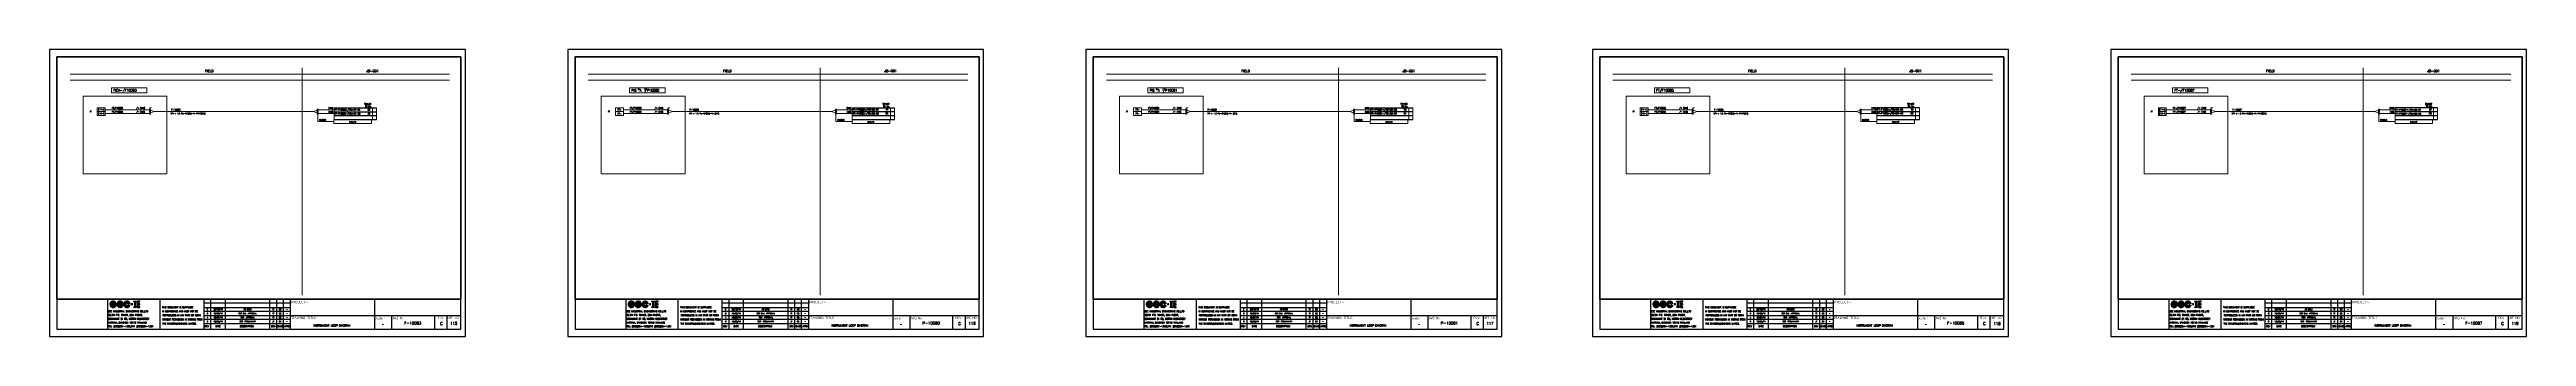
# Model space of a CAD drawing. Header units: millimetres. Extents: x -14942 to 24072, y -50285 to 2207.
# Drawn here: x 8994 to 11514, y -1557 to -1264 of the extents above; entities that cross this region are included whole.
import ezdxf
from ezdxf.enums import TextEntityAlignment as Align

# ---------------------------------------------------------------- set-up
doc = ezdxf.new("R2010")
doc.units = ezdxf.units.MM
doc.header["$MEASUREMENT"] = 0
doc.layers.get('0').update_dxf_attribs({"linetype": 'CONTINUOUS'})
for name, color, linetype in [('52049_PAPER A4$0$Frame_A1', 253, 'CONTINUOUS'), ('BORDER', 3, 'CONTINUOUS'), ('INSTRU', 4, 'CONTINUOUS'), ('INSTRUMENT', 1, 'CONTINUOUS'), ('LINE', 3, 'CONTINUOUS'), ('TEXT', 2, 'CONTINUOUS')]:
    doc.layers.add(name, color=color, linetype=linetype)
doc.styles.add('52049_PAPER A4$0$ISO Proportional', font='isocp.shx')
doc.styles.add('52049_PAPER A4$0$ROMANS', font='isocp.shx')
doc.styles.add('52049_PAPER A4$0$Romans-title', font='romans.shx')
doc.styles.add('ROMANS', font='romans')

# ---------------------------------------------------------------- blocks, each defined once
blk = doc.blocks.new('52049_PAPER A4$0$eec-ie')
at = {"layer": '52049_PAPER A4$0$Frame_A1', "color": 0, "lineweight": -3}
for p, q in [((0, 0), (0.87, 0.87)), ((0, -0.08), (0.3, 0.22)), ((0, -0.16), (0.26, 0.1)), ((0, -0.23), (0.24, 0)), ((0.01, 0.09), (0.78, 0.86)), ((0.04, 0.2), (0.68, 0.83)), ((0.09, 0.32), (0.55, 0.78)), ((0.26, 0.57), (0.3, 0.62)), ((0.34, -0.12), (1, 0.53)), ((0.35, -0.04), (0.92, 0.53)), ((0.35, -0.19), (1.07, 0.52)), ((0.36, 0.05), (0.82, 0.51)), ((0.37, -0.26), (0.66, 0.04)), ((0.39, -0.32), (0.74, 0.04)), ((0.4, 0.17), (0.7, 0.47)), ((0.41, -0.37), (0.82, 0.04)), ((1.69, 0.04), (0.64, 0.04)), ((0.65, 0.57), (0.96, 0.88)), ((0.68, -0.17), (0.9, 0.04)), ((0.76, -0.17), (0.98, 0.04)), ((0.77, 0.62), (1.03, 0.88)), ((0.84, -0.17), (1.05, 0.04)), ((0.87, 0.64), (1.1, 0.87)), ((0.87, 0.25), (1.13, 0.51)), ((0.92, -0.17), (1.13, 0.04)), ((0.95, 0.64), (1.17, 0.86)), ((0.96, 0.26), (1.19, 0.49)), ((1, -0.17), (1.21, 0.04)), ((1.03, 0.64), (1.23, 0.84)), ((1.03, 0.25), (1.24, 0.46)), ((1.07, -0.17), (1.29, 0.04)), ((1.09, 0.24), (1.29, 0.44)), ((1.1, 0.63), (1.29, 0.82)), ((1.15, 0.21), (1.34, 0.4)), ((1.15, -0.17), (1.37, 0.04)), ((1.16, 0.62), (1.35, 0.8)), ((1.19, 0.18), (1.38, 0.37)), ((1.22, 0.6), (1.4, 0.78)), ((1.22, 0.15), (1.54, 0.15)), ((1.23, -0.17), (1.44, 0.04)), ((1.25, 0.15), (1.42, 0.33)), ((1.28, 0.57), (1.45, 0.75)), ((1.31, -0.17), (1.52, 0.04)), ((1.32, 0.15), (1.46, 0.29)), ((1.33, 0.55), (1.5, 0.72)), ((1.38, 0.52), (1.54, 0.69)), ((1.39, -0.17), (1.6, 0.04)), ((1.4, 0.15), (1.49, 0.24)), ((1.42, 0.49), (1.59, 0.65)), ((1.46, 0.45), (1.63, 0.62)), ((1.46, -0.17), (1.68, 0.04)), ((1.48, 0.15), (1.52, 0.19)), ((1.5, 0.41), (1.67, 0.58)), ((1.54, 0.37), (1.71, 0.54)), ((1.54, -0.17), (1.9, 0.18)), ((1.57, 0.33), (1.74, 0.49)), ((1.6, 0.28), (1.77, 0.45)), ((1.62, -0.17), (1.91, 0.12)), ((1.63, 0.23), (1.8, 0.4)), ((1.65, 0.17), (1.83, 0.35)), ((1.67, 0.11), (1.86, 0.3)), ((1.69, 0.05), (1.88, 0.24)), ((1.7, -0.17), (1.93, 0.06)), ((2.09, -0.09), (2.37, 0.19)), ((2.1, -0.01), (2.51, 0.41)), ((2.1, -0.17), (2.34, 0.08)), ((2.11, 0.08), (2.88, 0.86)), ((2.13, 0.18), (2.78, 0.83)), ((2.18, 0.31), (2.65, 0.78)), ((2.31, 0.52), (2.45, 0.65)), ((2.44, -0.05), (3.02, 0.52)), ((2.44, -0.13), (3.1, 0.52)), ((2.45, -0.2), (2.78, 0.13)), ((2.46, 0.04), (2.93, 0.51)), ((2.46, -0.26), (2.76, 0.04)), ((2.48, -0.32), (2.84, 0.04)), ((2.49, 0.15), (2.81, 0.47)), ((2.56, 0.45), (2.97, 0.87)), ((2.72, -0.17), (2.92, 0.04)), ((2.73, 0.04), (3.79, 0.04)), ((2.77, 0.59), (3.06, 0.87)), ((2.79, -0.17), (3, 0.04)), ((2.84, 0.19), (3.17, 0.51)), ((2.87, -0.17), (3.08, 0.04)), ((2.89, 0.63), (3.13, 0.87)), ((2.95, -0.17), (3.15, 0.04)), ((2.98, 0.64), (3.2, 0.86)), ((2.98, 0.26), (3.23, 0.5)), ((3.03, -0.17), (3.23, 0.04)), ((3.06, 0.65), (3.27, 0.85)), ((3.07, 0.26), (3.29, 0.48)), ((3.11, -0.17), (3.31, 0.04)), ((3.14, 0.64), (3.33, 0.83)), ((3.14, 0.25), (3.34, 0.46)), ((3.18, -0.17), (3.39, 0.04)), ((3.2, 0.24), (3.39, 0.43)), ((3.21, 0.63), (3.39, 0.81)), ((3.25, 0.21), (3.44, 0.4)), ((3.26, -0.17), (3.47, 0.04)), ((3.27, 0.62), (3.44, 0.79)), ((3.29, 0.18), (3.48, 0.36)), ((3.62, 0.16), (3.31, 0.16)), ((3.33, 0.6), (3.5, 0.77)), ((3.34, -0.17), (3.54, 0.04)), ((3.36, 0.16), (3.52, 0.32)), ((3.38, 0.57), (3.55, 0.74)), ((3.42, -0.17), (3.62, 0.04)), ((3.43, 0.55), (3.59, 0.71)), ((3.43, 0.16), (3.55, 0.28)), ((3.48, 0.52), (3.64, 0.68)), ((3.5, -0.17), (3.7, 0.04)), ((3.51, 0.16), (3.58, 0.23)), ((3.52, 0.48), (3.68, 0.64)), ((3.57, 0.45), (3.72, 0.61)), ((3.57, -0.17), (3.78, 0.04)), ((3.59, 0.16), (3.61, 0.18)), ((3.6, 0.41), (3.76, 0.57)), ((3.64, 0.37), (3.8, 0.53)), ((3.65, -0.17), (3.99, 0.17)), ((3.67, 0.32), (3.83, 0.48)), ((3.7, 0.27), (3.87, 0.44)), ((3.73, 0.22), (3.9, 0.39)), ((3.73, -0.17), (4, 0.11)), ((3.75, 0.17), (3.92, 0.34)), ((3.77, 0.11), (3.95, 0.28)), ((3.79, 0.05), (3.97, 0.23)), ((3.81, -0.17), (4.02, 0.04)), ((4.18, -0.03), (4.57, 0.36)), ((4.18, -0.11), (4.47, 0.18)), ((4.18, -0.18), (4.43, 0.07)), ((4.19, 0.06), (5, 0.86)), ((4.21, 0.16), (4.9, 0.84)), ((4.25, 0.28), (4.78, 0.8)), ((4.34, 0.45), (4.61, 0.71)), ((4.53, -0.15), (5.2, 0.53)), ((4.53, -0.07), (5.13, 0.53)), ((4.54, 0.02), (5.04, 0.52)), ((4.54, -0.22), (4.86, 0.1)), ((4.57, 0.12), (4.93, 0.49)), ((4.69, 0.48), (5.08, 0.87)), ((4.69, 0.32), (4.73, 0.37)), ((4.88, 0.59), (5.16, 0.88)), ((4.96, 0.2), (5.27, 0.52)), ((4.99, 0.63), (5.24, 0.87)), ((5.08, 0.64), (5.31, 0.86)), ((5.09, 0.25), (5.33, 0.5)), ((5.16, 0.64), (5.37, 0.85)), ((5.17, 0.26), (5.39, 0.48)), ((5.24, 0.64), (5.43, 0.83)), ((5.24, 0.25), (5.44, 0.46)), ((5.3, 0.63), (5.49, 0.82)), ((5.3, 0.23), (5.49, 0.43)), ((5.35, 0.2), (5.54, 0.39)), ((5.37, 0.61), (5.55, 0.79)), ((5.39, 0.17), (5.58, 0.36)), ((5.4, 0.15), (5.72, 0.15)), ((5.42, 0.59), (5.6, 0.77)), ((5.46, 0.15), (5.62, 0.32)), ((5.48, 0.57), (5.65, 0.74)), ((5.53, 0.54), (5.7, 0.71)), ((5.53, 0.15), (5.65, 0.27)), ((5.58, 0.51), (5.74, 0.68)), ((5.61, 0.15), (5.68, 0.23)), ((5.62, 0.47), (5.79, 0.64)), ((5.66, 0.44), (5.83, 0.6)), ((5.69, 0.15), (5.71, 0.18)), ((5.7, 0.4), (5.87, 0.56)), ((5.73, 0.36), (5.9, 0.52)), ((5.77, 0.31), (5.94, 0.48)), ((5.8, 0.26), (5.97, 0.43)), ((5.82, 0.21), (6, 0.38)), ((5.85, 0.15), (6.02, 0.33)), ((6.09, 0.15), (5.85, 0.15)), ((5.92, 0.15), (6.05, 0.28)), ((6, 0.15), (6.07, 0.22)), ((6.08, 0.15), (6.09, 0.16)), ((6.9, 0.04), (6.46, 0.04)), ((6.46, 0.04), (6.46, -0.18)), ((6.46, -0.01), (6.51, 0.04)), ((6.46, -0.09), (6.59, 0.04)), ((6.46, -0.17), (6.66, 0.04)), ((6.52, -0.18), (6.74, 0.04)), ((6.6, -0.18), (6.82, 0.04)), ((6.68, -0.18), (6.9, 0.04)), ((6.9, -0.18), (6.9, 0.04)), ((7.23, 0.68), (7.41, 0.86)), ((7.27, 0.64), (7.49, 0.86)), ((7.35, 0.64), (7.57, 0.86)), ((7.43, 0.64), (7.65, 0.86)), ((7.5, 0.64), (7.72, 0.86)), ((7.51, 0.57), (7.8, 0.86)), ((7.51, 0.49), (7.88, 0.86)), ((7.51, 0.41), (7.96, 0.86)), ((7.51, 0.34), (7.78, 0.61)), ((7.51, 0.26), (7.78, 0.53)), ((7.51, 0.18), (7.78, 0.45)), ((7.51, 0.1), (7.78, 0.38)), ((7.51, 0.02), (7.78, 0.3)), ((7.51, -0.05), (7.78, 0.22)), ((7.51, -0.13), (7.78, 0.14)), ((7.51, -0.21), (7.78, 0.07)), ((7.82, 0.64), (8.04, 0.86)), ((7.89, 0.64), (8.06, 0.81)), ((7.97, 0.64), (8.06, 0.73)), ((8.05, 0.64), (8.06, 0.65)), ((8.33, 0.46), (8.74, 0.86)), ((8.33, 0.54), (8.66, 0.86)), ((8.33, 0.38), (8.82, 0.86)), ((8.33, 0.69), (8.5, 0.86)), ((8.33, 0.62), (8.58, 0.86)), ((8.33, 0.3), (8.61, 0.58)), ((8.33, 0.23), (8.61, 0.5)), ((8.33, 0.15), (8.61, 0.42)), ((8.33, 0.07), (8.61, 0.35)), ((8.33, -0.01), (8.61, 0.27)), ((8.33, -0.09), (8.61, 0.19)), ((8.33, -0.16), (8.61, 0.11)), ((8.33, -0.24), (8.61, 0.03)), ((8.33, -0.4), (8.74, 0.01)), ((8.33, -0.32), (8.66, 0.01)), ((8.33, -0.48), (8.82, 0.01)), ((8.67, 0.64), (8.89, 0.86)), ((8.68, -0.21), (8.9, 0.01)), ((8.75, 0.64), (8.97, 0.86)), ((8.75, -0.21), (8.97, 0.01)), ((8.83, 0.64), (9.05, 0.86)), ((8.83, -0.21), (9.05, 0.01)), ((8.91, 0.64), (9.11, 0.84)), ((8.99, 0.64), (9.11, 0.76)), ((9.06, 0.64), (9.11, 0.69)), ((0.02, -0.3), (0.23, -0.08)), ((0.03, -0.36), (0.23, -0.16)), ((0.05, -0.42), (0.24, -0.23)), ((0.07, -0.47), (0.26, -0.29)), ((0.1, -0.53), (0.27, -0.35)), ((0.12, -0.58), (0.3, -0.4)), ((0.15, -0.63), (0.32, -0.46)), ((0.19, -0.67), (0.35, -0.5)), ((0.22, -0.72), (0.39, -0.55)), ((0.26, -0.76), (0.42, -0.59)), ((0.3, -0.8), (0.46, -0.63)), ((0.34, -0.83), (0.5, -0.67)), ((0.38, -0.87), (0.55, -0.7)), ((0.42, -0.9), (0.59, -0.73)), ((0.44, -0.42), (0.64, -0.22)), ((0.47, -0.47), (0.66, -0.27)), ((0.47, -0.93), (0.65, -0.76)), ((0.5, -0.51), (0.69, -0.32)), ((0.52, -0.96), (0.7, -0.78)), ((0.54, -0.55), (0.73, -0.36)), ((0.58, -0.59), (0.78, -0.39)), ((0.58, -0.98), (0.76, -0.8)), ((0.62, -0.17), (1.94, -0.17)), ((0.63, -0.62), (0.83, -0.42)), ((0.63, -1.01), (0.82, -0.82)), ((0.68, -0.65), (0.89, -0.44)), ((0.69, -1.03), (0.89, -0.83)), ((0.73, -0.67), (0.96, -0.45)), ((0.75, -1.04), (0.96, -0.83)), ((0.79, -0.69), (1.04, -0.44)), ((0.82, -1.05), (1.04, -0.83)), ((0.85, -0.71), (1.19, -0.37)), ((0.89, -1.06), (1.14, -0.81)), ((0.92, -0.72), (1.29, -0.34)), ((0.96, -1.07), (1.25, -0.77)), ((1, -0.72), (1.37, -0.34)), ((1.04, -1.06), (1.76, -0.34)), ((1.09, -0.71), (1.45, -0.34)), ((1.13, -1.05), (1.84, -0.34)), ((1.2, -0.67), (1.53, -0.34)), ((1.54, -0.34), (1.22, -0.34)), ((1.23, -1.03), (1.9, -0.36)), ((1.35, -0.99), (1.86, -0.48)), ((1.53, -0.88), (1.76, -0.66)), ((1.65, -0.38), (1.68, -0.34)), ((1.91, -0.34), (1.66, -0.34)), ((1.78, -0.17), (1.94, -0.01)), ((1.85, -0.17), (1.94, -0.09)), ((1.93, -0.17), (1.94, -0.17)), ((2.1, -0.24), (2.32, -0.02)), ((2.11, -0.3), (2.32, -0.1)), ((2.13, -0.36), (2.32, -0.17)), ((2.15, -0.42), (2.33, -0.24)), ((2.17, -0.48), (2.35, -0.3)), ((2.2, -0.53), (2.37, -0.36)), ((2.22, -0.58), (2.39, -0.42)), ((2.25, -0.63), (2.42, -0.47)), ((2.29, -0.68), (2.45, -0.51)), ((2.32, -0.72), (2.48, -0.56)), ((2.36, -0.76), (2.52, -0.6)), ((2.4, -0.8), (2.56, -0.64)), ((2.44, -0.84), (2.6, -0.68)), ((2.48, -0.87), (2.64, -0.71)), ((2.51, -0.38), (2.71, -0.17)), ((2.53, -0.9), (2.69, -0.74)), ((2.54, -0.43), (2.73, -0.23)), ((2.57, -0.47), (2.76, -0.28)), ((2.58, -0.93), (2.74, -0.77)), ((2.6, -0.51), (2.79, -0.33)), ((2.63, -0.96), (2.8, -0.79)), ((2.64, -0.55), (2.83, -0.37)), ((2.68, -0.98), (2.86, -0.81)), ((2.69, -0.59), (2.87, -0.4)), ((4.02, -0.17), (2.71, -0.17)), ((2.73, -0.62), (2.93, -0.43)), ((2.74, -1.01), (2.92, -0.82)), ((2.78, -0.65), (2.99, -0.44)), ((2.8, -1.02), (2.99, -0.83)), ((2.84, -0.67), (3.06, -0.45)), ((2.86, -1.04), (3.06, -0.84)), ((2.9, -0.69), (3.14, -0.44)), ((2.92, -1.05), (3.14, -0.83)), ((2.96, -0.7), (3.32, -0.35)), ((2.99, -1.06), (3.24, -0.81)), ((3.03, -0.71), (3.39, -0.35)), ((3.07, -1.06), (3.36, -0.77)), ((3.11, -0.71), (3.47, -0.35)), ((3.15, -1.06), (3.86, -0.35)), ((3.2, -0.7), (3.55, -0.35)), ((3.24, -1.04), (3.94, -0.35)), ((3.31, -0.35), (3.62, -0.35)), ((3.32, -0.65), (3.62, -0.36)), ((3.35, -1.02), (3.98, -0.38)), ((3.48, -0.97), (3.93, -0.51)), ((3.74, -0.39), (3.78, -0.35)), ((3.76, -0.35), (3.99, -0.35)), ((3.89, -0.17), (4.02, -0.03)), ((3.96, -0.17), (4.03, -0.11)), ((4.19, -0.25), (4.42, -0.03)), ((4.21, -0.32), (4.41, -0.11)), ((4.22, -0.38), (4.42, -0.18)), ((4.24, -0.44), (4.43, -0.25)), ((4.26, -0.49), (4.45, -0.31)), ((4.29, -0.54), (4.47, -0.37)), ((4.32, -0.59), (4.49, -0.42)), ((4.35, -0.64), (4.52, -0.47)), ((4.38, -0.69), (4.55, -0.52)), ((4.42, -0.73), (4.58, -0.56)), ((4.45, -0.77), (4.62, -0.6)), ((4.49, -0.81), (4.66, -0.64)), ((4.53, -0.84), (4.7, -0.68)), ((4.56, -0.28), (4.8, -0.03)), ((4.58, -0.33), (4.8, -0.11)), ((4.58, -0.88), (4.75, -0.71)), ((4.6, -0.39), (4.81, -0.18)), ((4.62, -0.91), (4.8, -0.74)), ((4.63, -0.44), (4.83, -0.24)), ((4.66, -0.48), (4.86, -0.29)), ((4.67, -0.94), (4.85, -0.77)), ((4.7, -0.52), (4.89, -0.33)), ((4.72, -0.97), (4.9, -0.79)), ((4.74, -0.56), (4.93, -0.37)), ((4.78, -0.6), (4.98, -0.4)), ((4.78, -0.99), (4.96, -0.81)), ((4.83, -0.63), (5.03, -0.43)), ((4.83, -1.01), (5.03, -0.82)), ((4.88, -0.66), (5.09, -0.44)), ((4.89, -1.03), (5.1, -0.83)), ((4.93, -0.68), (5.17, -0.45)), ((4.96, -1.05), (5.17, -0.83)), ((4.99, -0.7), (5.26, -0.43)), ((5.02, -1.06), (5.26, -0.82)), ((5.06, -0.71), (5.43, -0.34)), ((5.09, -1.06), (5.36, -0.8)), ((5.13, -0.72), (5.5, -0.34)), ((5.17, -1.07), (5.49, -0.75)), ((5.21, -0.71), (5.58, -0.34)), ((5.25, -1.06), (5.97, -0.34)), ((5.3, -0.7), (5.66, -0.34)), ((5.35, -1.05), (6.05, -0.34)), ((5.72, -0.34), (5.4, -0.34)), ((5.43, -0.65), (5.71, -0.37)), ((5.45, -1.02), (6.07, -0.4)), ((5.58, -0.96), (6.02, -0.53)), ((5.81, -0.43), (5.89, -0.34)), ((5.85, -0.34), (6.09, -0.34)), ((6.46, -0.18), (6.9, -0.18)), ((6.75, -0.18), (6.9, -0.04)), ((6.83, -0.18), (6.9, -0.12)), ((7.23, -0.95), (7.34, -0.84)), ((7.23, -0.88), (7.26, -0.84)), ((7.23, -1.03), (7.42, -0.84)), ((7.28, -1.07), (7.5, -0.84)), ((7.35, -1.07), (7.78, -0.64)), ((7.43, -1.07), (7.78, -0.71)), ((7.51, -0.29), (7.78, -0.01)), ((7.51, -0.37), (7.78, -0.09)), ((7.51, -0.44), (7.78, -0.17)), ((7.51, -0.52), (7.78, -0.25)), ((7.51, -0.6), (7.78, -0.32)), ((7.51, -0.68), (7.78, -0.4)), ((7.51, -0.76), (7.78, -0.48)), ((7.51, -0.83), (7.78, -0.56)), ((7.51, -1.07), (7.78, -0.79)), ((7.59, -1.07), (7.81, -0.84)), ((7.67, -1.07), (7.89, -0.84)), ((7.74, -1.07), (7.96, -0.84)), ((7.82, -1.07), (8.04, -0.84)), ((7.9, -1.07), (8.06, -0.91)), ((7.98, -1.07), (8.06, -0.98)), ((8.06, -1.07), (8.06, -1.06)), ((8.33, -0.55), (8.61, -0.28)), ((8.33, -0.63), (8.61, -0.36)), ((8.33, -0.71), (8.61, -0.43)), ((8.33, -0.79), (8.61, -0.51)), ((8.33, -0.86), (8.61, -0.59)), ((8.33, -0.94), (8.61, -0.67)), ((8.33, -1.02), (8.61, -0.75)), ((8.37, -1.07), (8.61, -0.82)), ((8.45, -1.07), (8.67, -0.84)), ((8.52, -1.07), (8.74, -0.84)), ((8.6, -1.07), (8.82, -0.84)), ((8.68, -1.07), (8.9, -0.84)), ((8.76, -1.07), (8.98, -0.84)), ((8.84, -1.07), (9.06, -0.84)), ((8.91, -0.21), (9.11, -0.02)), ((8.91, -1.07), (9.11, -0.87)), ((8.99, -0.21), (9.11, -0.09)), ((8.99, -1.07), (9.11, -0.95)), ((9.07, -0.21), (9.11, -0.17)), ((9.07, -1.07), (9.11, -1.03))]:
    blk.add_line(p, q, dxfattribs=at)
for points in [[(7.23, 0.86), (8.06, 0.86), (8.06, 0.64), (7.78, 0.64), (7.78, -0.84), (8.06, -0.84), (8.06, -1.07), (7.23, -1.07), (7.23, -0.84), (7.51, -0.84), (7.51, 0.64), (7.23, 0.64)], [(8.61, 0.01), (8.61, 0.64), (9.11, 0.64), (9.11, 0.86), (8.33, 0.86), (8.33, -1.07), (9.11, -1.07), (9.11, -0.84), (8.61, -0.84), (8.61, -0.21), (9.11, -0.21), (9.11, 0.01)]]:
    blk.add_lwpolyline(points, close=True, dxfattribs=at)
for centre, radius, start, end in [((0.97, -0.09), 0.972, 355.3439, 345.14659), ((0.97, -0.09), 0.737, 10.52425, 340.25595), ((0.97, -0.09), 0.623, 23.56973, 336.43027), ((0.97, -0.09), 0.354, 44.78756, 157.61069), ((3.06, -0.09), 0.967, 355.6074, 344.77468), ((3.06, -0.09), 0.742, 10.07657, 339.99371), ((3.06, -0.09), 0.618, 24.25452, 335.74548), ((3.06, -0.09), 0.358, 45.10959, 158.75786), ((5.15, -0.09), 0.972, 14.85341, 345.14659), ((5.15, -0.09), 0.737, 19.74405, 340.25595), ((5.15, -0.09), 0.623, 23.56973, 336.43027), ((5.15, -0.09), 0.354, 44.78756, 315.21244), ((0.97, -0.09), 0.354, 192.89006, 315.21244), ((3.06, -0.09), 0.358, 191.9242, 314.89041)]:
    blk.add_arc(centre, radius, start, end, dxfattribs=at)
blk = doc.blocks.new('52049_PAPER A4$0$eec logo')
at = {"color": 7, "xscale": 2.786697286423482, "yscale": 2.786697286423482, "zscale": 2.786697286423482}
blk.add_blockref('52049_PAPER A4$0$eec-ie', (50, 25.9), dxfattribs=at)
blk = doc.blocks.new('A$C089E5181')
at = {"color": 3}
for p, q in [((-415.5, 38), (-4.5, 38)), ((-363.9, 38), (-363.9, 7.5)), ((-310.8, 38), (-310.8, 7.5)), ((-265.7, 7.5), (-265.7, 38)), ((-258.9, 7.5), (-258.9, 38)), ((-244.1, 7.5), (-244.1, 38)), ((-198.8, 7.5), (-198.8, 38)), ((-191.9, 7.5), (-191.9, 38)), ((-185.1, 7.5), (-185.1, 38)), ((-178.2, 38), (-178.2, 7.5)), ((-92.4, 38), (-92.4, 7.5)), ((-265.7, 13.2), (-178.2, 13.2)), ((-178.2, 21.5), (-4.5, 21.5)), ((-75.1, 21.5), (-75.1, 7.5)), ((-31.4, 21.5), (-31.4, 7.5)), ((-18.8, 21.5), (-18.8, 7.5))]:
    blk.add_line(p, q, dxfattribs=at)
at = {"color": 1}
for p, q in [((-178.2, 33.9), (-265.7, 33.9)), ((-265.7, 29.7), (-178.2, 29.7)), ((-178.2, 25.6), (-265.7, 25.6)), ((-265.7, 21.5), (-178.2, 21.5)), ((-178.2, 17.3), (-265.7, 17.3))]:
    blk.add_line(p, q, dxfattribs=at)
at = {"color": 7}
for p, q in [((-4.5, 38), (-96.4, 38)), ((-92.4, 38), (-92.4, 19.9))]:
    blk.add_line(p, q, dxfattribs=at)
blk.add_lwpolyline([(0, 0), (0, 292.5), (-423, 292.5), (-423, 0)], close=True, dxfattribs=at)
blk.add_lwpolyline([(-415.5, 285), (-4.5, 285), (-4.5, 38), (-415.5, 38)], close=True)
at = {"color": 3}
blk.add_lwpolyline([(-4.5, 7.5), (-4.5, 285), (-415.5, 285), (-415.5, 7.5)], close=True, dxfattribs=at)
at = {"color": 2}
blk.add_circle((-293.1, 13), 1.05, dxfattribs=at)
at = {"color": 3, "xscale": 1.200000000000001, "yscale": 1.200000000000001, "zscale": 1.200000000000001}
blk.add_blockref('52049_PAPER A4$0$eec logo', (-421.5, 2), dxfattribs=at)
at = {"color": 2, "style": '52049_PAPER A4$0$Romans-title'}
for s, height, width, p in [('EEC INDUSTRIAL ENGINEERING CO.,LTD', 1.75, 0.9, (-363.3, 24.8)), ('36/94 P.S. TOWER, 28th FLOOR,', 1.75, 0.9, (-363.5, 21, -1.8)), ('SUKHUMVIT 21 RD, NORTH-KLONGTOEY', 1.75, 0.9, (-363.5, 17.1, -1.8)), ('WATTANA, BANGKOK 10110 THAILAND ', 1.75, 0.9, (-363.3, 13.3, -1.8)), ('TEL: (662)664-1300,FAX :(662)664-1301', 1.75, 0.9, (-363.1, 9.4, -1.8)), ('DRN', 1.65, 0.8, (-197.4, 9.5)), ('CHKD', 1.65, 0.8, (-191, 9.5)), ('APPD', 1.65, 0.8, (-184.1, 9.5))]:
    blk.add_text(s, height=height, dxfattribs=dict(at, width=width)).set_placement(p)
at = {"color": 2, "style": '52049_PAPER A4$0$Romans-title', "width": 0.8}
for s, p in [('THIS DOCUMENT IS SUPPLIEDE', (-292.6, 29.7)), ('IN CONFIDENCE AND MUST NOT BE', (-290.2, 25.5)), ('THE OWNERS   SIEMENS LIMITED. ', (-290.3, 13.2)), (' WITHOUT PERMISSION IN WRITING FROM ', (-287.9, 17.3)), (' REPRODUCED IN ANY PART OR FORM', (-289.1, 21.5))]:
    blk.add_text(s, height=1.75, dxfattribs=at).set_placement(p, align=Align.MIDDLE)
at = {"color": 2}
for s, height, style, width, p in [('C', 1.5, '52049_PAPER A4$0$Romans-title', 0.8, (-262.3, 27.7)), ('28/10/14', 1.5, '52049_PAPER A4$0$Romans-title', 0.8, (-251.5, 27.7)), ('AS BUILT', 1.5, '52049_PAPER A4$0$Romans-title', 0.8, (-221.5, 27.7)), ('TT', 1.5, '52049_PAPER A4$0$Romans-title', 0.8, (-195.4, 27.7)), ('CS', 1.5, '52049_PAPER A4$0$Romans-title', 0.8, (-188.5, 27.7)), ('-', 1.5, '52049_PAPER A4$0$Romans-title', 0.8, (-181.6, 27.7)), ('A', 1.5, '52049_PAPER A4$0$Romans-title', 0.8, (-262.3, 19.4)), ('0', 1.5, '52049_PAPER A4$0$Romans-title', 0.8, (-262.3, 15.3)), ('B', 1.5, '52049_PAPER A4$0$Romans-title', 0.8, (-262.3, 23.5)), ('10/09/14', 1.5, '52049_PAPER A4$0$Romans-title', 0.8, (-251.5, 23.5)), ('10/07/14', 1.5, '52049_PAPER A4$0$Romans-title', 0.8, (-251.5, 19.4)), ('18/03/14', 1.5, '52049_PAPER A4$0$Romans-title', 0.8, (-251.5, 15.3)), ('FOR 2nd  APPROVAL', 1.5, '52049_PAPER A4$0$Romans-title', 0.8, (-221.5, 23.5)), ('FOR  PRELIMINARY', 1.5, '52049_PAPER A4$0$Romans-title', 0.8, (-221.5, 15.3)), ('FOR  APPROVAL', 1.5, '52049_PAPER A4$0$Romans-title', 0.8, (-221.5, 19.4)), ('TT', 1.5, '52049_PAPER A4$0$Romans-title', 0.8, (-195.4, 23.5)), ('TT', 1.5, '52049_PAPER A4$0$Romans-title', 0.8, (-195.4, 19.4)), ('JT', 1.5, '52049_PAPER A4$0$Romans-title', 0.8, (-195.4, 15.3)), ('CS', 1.5, '52049_PAPER A4$0$Romans-title', 0.8, (-188.5, 23.5)), ('CS', 1.5, '52049_PAPER A4$0$Romans-title', 0.8, (-188.5, 19.4)), ('CK', 1.5, '52049_PAPER A4$0$Romans-title', 0.8, (-188.5, 15.3)), ('-', 1.5, '52049_PAPER A4$0$Romans-title', 0.8, (-181.6, 23.5)), ('-', 1.5, '52049_PAPER A4$0$Romans-title', 0.8, (-181.6, 19.4)), ('-', 1.5, '52049_PAPER A4$0$Romans-title', 0.8, (-181.6, 15.3)), ('Scale :', 2.48, '52049_PAPER A4$0$ROMANS', 0.9, (-87.1, 18.8)), ('-', 2.25, '52049_PAPER A4$0$Romans-title', 0.8, (-84, 12.5)), ('DWG No.', 2.48, '52049_PAPER A4$0$ROMANS', 0.9, (-68.6, 18.8)), ('REV.', 2.48, '52049_PAPER A4$0$ROMANS', 0.9, (-25.2, 19)), ('C', 3, '52049_PAPER A4$0$Romans-title', 0.8, (-24.4, 13.2)), ('SHT NO.', 2.48, '52049_PAPER A4$0$ROMANS', 0.9, (-12.6, 19))]:
    blk.add_text(s, height=height, dxfattribs=dict(at, style=style, width=width)).set_placement(p, align=Align.MIDDLE_CENTER)
at = {"color": 2, "style": '52049_PAPER A4$0$ISO Proportional'}
for s, height, p in [('PROJECT:-', 2.48, (-168.6, 35)), ('DRAWING TITLE:', 2.482, (-164.8, 19))]:
    blk.add_text(s, height=height, dxfattribs=at).set_placement(p, align=Align.MIDDLE_CENTER)
at = {"color": 2, "style": '52049_PAPER A4$0$Romans-title'}
blk.add_text('C', height=1.19, dxfattribs=at).set_placement((-293.1, 13), align=Align.MIDDLE)
for s, height, p in [('REV', 1.65, (-264.9, 9.5)), ('DATE', 1.65, (-254.2, 9.5)), ('DESCRIPTION', 1.655, (-229.2, 9.5))]:
    blk.add_text(s, height=height, dxfattribs=at).set_placement(p)
at = {"layer": 'TEXT', "style": 'ROMANS', "width": 0.8}
blk.add_text('INSTRUMENT LOOP DIAGRAM ', height=2.25, dxfattribs=at).set_placement((-135.3, 11.2), align=Align.MIDDLE_CENTER)
blk = doc.blocks.new('Box')
at = {"layer": 'INSTRU', "color": 7, "lineweight": 13}
for p, q in [((660.5, -1853.3), (660.5, -1865.3)), ((699.6, -1853.3), (699.6, -1865.3)), ((703.7, -1853.3), (703.7, -1865.3))]:
    blk.add_line(p, q, dxfattribs=at)
at = {"layer": 'INSTRUMENT', "color": 7}
for p, q in [((660.5, -1853.3), (703.7, -1853.3)), ((660.5, -1857.3), (703.7, -1857.3)), ((660.5, -1861.3), (703.7, -1861.3)), ((660.5, -1865.3), (703.7, -1865.3))]:
    blk.add_line(p, q, dxfattribs=at)
blk = doc.blocks.new('AA')
at = {"layer": 'INSTRU', "color": 7, "lineweight": 13}
for p, q in [((660.4, -1836.1), (674.5, -1836.1)), ((660.4, -1836.1), (660.4, -1840.1)), ((667.7, -1836.1), (698.6, -1836.1)), ((698.6, -1836.1), (698.6, -1840.1)), ((660.4, -1840.1), (698.6, -1840.1))]:
    blk.add_line(p, q, dxfattribs=at)
at = {"layer": 'TEXT', "color": 7, "lineweight": 13, "style": 'ROMANS'}
blk.add_text('ground', height=1.5, dxfattribs=at).set_placement((675.9, -1839.1))

msp = doc.modelspace()

# ---------------------------------------------------------------- linework, layer by layer
at = {"layer": 'BORDER', "color": 7, "lineweight": 13, "ltscale": 2.5}
for p, q in [((9251.4, -1283), (9251.4, -1514.5)), ((9778.5, -1283), (9778.5, -1514.5)), ((10305.6, -1283), (10305.6, -1514.5)), ((10820.9, -1283), (10820.9, -1514.5)), ((11348.1, -1283), (11348.1, -1514.5))]:
    msp.add_line(p, q, dxfattribs=at)
at = {"layer": 'BORDER', "color": 7, "lineweight": 13}
for p, q in [((9015.4, -1289.3), (9401.4, -1289.3)), ((9015.4, -1295.6), (9401.4, -1295.6)), ((9542.5, -1289.3), (9928.5, -1289.3)), ((9542.5, -1295.6), (9928.5, -1295.6)), ((10069.6, -1289.3), (10455.6, -1289.3)), ((10069.6, -1295.6), (10455.6, -1295.6)), ((10584.9, -1289.3), (10970.9, -1289.3)), ((10584.9, -1295.6), (10970.9, -1295.6)), ((11112, -1289.3), (11498.1, -1289.3)), ((11112, -1295.6), (11498.1, -1295.6))]:
    msp.add_line(p, q, dxfattribs=at)
at = {"layer": 'INSTRU', "color": 7, "lineweight": 13}
for p, q in [((9043.1, -1323.5), (9051.1, -1323.5)), ((9043.1, -1323.5), (9043.1, -1327.5)), ((9043.1, -1327.5), (9051.1, -1327.5)), ((9043.1, -1327.5), (9043.1, -1331.5)), ((9043.1, -1331.5), (9051.1, -1331.5)), ((9043.1, -1331.5), (9051.1, -1331.5)), ((9051.1, -1323.5), (9051.1, -1327.5)), ((9051.1, -1327.5), (9051.1, -1331.5)), ((9570.2, -1323.5), (9578.2, -1323.5)), ((9570.2, -1323.5), (9570.2, -1327.5)), ((9570.2, -1327.5), (9578.2, -1327.5)), ((9570.2, -1327.5), (9570.2, -1331.5)), ((9570.2, -1331.5), (9578.2, -1331.5)), ((9570.2, -1331.5), (9578.2, -1331.5)), ((9578.2, -1323.5), (9578.2, -1327.5)), ((9578.2, -1327.5), (9578.2, -1331.5)), ((10097.3, -1323.5), (10105.3, -1323.5)), ((10097.3, -1323.5), (10097.3, -1327.5)), ((10097.3, -1327.5), (10105.3, -1327.5)), ((10097.3, -1327.5), (10097.3, -1331.5)), ((10097.3, -1331.5), (10105.3, -1331.5)), ((10097.3, -1331.5), (10105.3, -1331.5)), ((10105.3, -1323.5), (10105.3, -1327.5)), ((10105.3, -1327.5), (10105.3, -1331.5)), ((10612.6, -1323.5), (10620.6, -1323.5)), ((10612.6, -1323.5), (10612.6, -1327.5)), ((10612.6, -1327.5), (10620.6, -1327.5)), ((10612.6, -1327.5), (10612.6, -1331.5)), ((10612.6, -1331.5), (10620.6, -1331.5)), ((10612.6, -1331.5), (10620.6, -1331.5)), ((10620.6, -1323.5), (10620.6, -1327.5)), ((10620.6, -1327.5), (10620.6, -1331.5)), ((11139.7, -1323.5), (11147.7, -1323.5)), ((11139.7, -1323.5), (11139.7, -1327.5)), ((11139.7, -1327.5), (11147.7, -1327.5)), ((11139.7, -1327.5), (11139.7, -1331.5)), ((11139.7, -1331.5), (11147.7, -1331.5)), ((11139.7, -1331.5), (11147.7, -1331.5)), ((11147.7, -1323.5), (11147.7, -1327.5)), ((11147.7, -1327.5), (11147.7, -1331.5))]:
    msp.add_line(p, q, dxfattribs=at)
at = {"layer": 'LINE', "color": 7, "lineweight": 13}
for p, q in [((9057.5, -1303.1), (9093.5, -1303.1)), ((9057.5, -1303.1), (9057.5, -1308.4)), ((9057.5, -1308.4), (9093.5, -1308.4)), ((9093.5, -1303.1), (9093.5, -1308.4)), ((9584.6, -1303.1), (9620.6, -1303.1)), ((9584.6, -1303.1), (9584.6, -1308.4)), ((9584.6, -1308.4), (9620.6, -1308.4)), ((9620.6, -1303.1), (9620.6, -1308.4)), ((10111.8, -1303.1), (10147.7, -1303.1)), ((10111.8, -1303.1), (10111.8, -1308.4)), ((10111.8, -1308.4), (10147.7, -1308.4)), ((10147.7, -1303.1), (10147.7, -1308.4)), ((10627.1, -1303.1), (10663.1, -1303.1)), ((10627.1, -1303.1), (10627.1, -1308.4)), ((10627.1, -1308.4), (10663.1, -1308.4)), ((10663.1, -1303.1), (10663.1, -1308.4)), ((11154.2, -1303.1), (11190.2, -1303.1)), ((11154.2, -1303.1), (11154.2, -1308.4)), ((11154.2, -1308.4), (11190.2, -1308.4)), ((11190.2, -1303.1), (11190.2, -1308.4)), ((9051.1, -1325.5), (9096.1, -1325.5)), ((9051.1, -1329.5), (9096.1, -1329.5)), ((9096.1, -1324.9), (9096.1, -1330.1)), ((9096.1, -1324.9), (9097.1, -1324.9)), ((9101.1, -1327.5), (9096.1, -1325.5)), ((9096.1, -1329.5), (9101.1, -1327.5)), ((9096.1, -1330.1), (9097.1, -1330.1)), ((9096.6, -1323.6), (9098.3, -1323.6)), ((9097.1, -1324.9), (9097.1, -1330.1)), ((9101.1, -1327.5), (9262.9, -1327.5)), ((9262.9, -1327.5), (9267.9, -1325.5)), ((9262.9, -1327.5), (9267.9, -1329.5)), ((9267.9, -1324.9), (9266.9, -1324.9)), ((9266.9, -1324.9), (9266.9, -1330.1)), ((9267.9, -1330.1), (9266.9, -1330.1)), ((9267.4, -1330.1), (9267.4, -1337.5)), ((9267.9, -1324.9), (9267.9, -1330.1)), ((9283.8, -1325.5), (9267.9, -1325.5)), ((9283.8, -1329.5), (9267.9, -1329.5)), ((9578.2, -1325.5), (9623.2, -1325.5)), ((9578.2, -1329.5), (9623.2, -1329.5)), ((9623.2, -1324.9), (9623.2, -1330.1)), ((9623.2, -1324.9), (9624.2, -1324.9)), ((9628.2, -1327.5), (9623.2, -1325.5)), ((9623.2, -1329.5), (9628.2, -1327.5)), ((9623.2, -1330.1), (9624.2, -1330.1)), ((9623.7, -1323.6), (9625.4, -1323.6)), ((9624.2, -1324.9), (9624.2, -1330.1)), ((9628.2, -1327.5), (9790, -1327.5)), ((9790, -1327.5), (9795, -1325.5)), ((9790, -1327.5), (9795, -1329.5)), ((9795, -1324.9), (9794, -1324.9)), ((9794, -1324.9), (9794, -1330.1)), ((9795, -1330.1), (9794, -1330.1)), ((9794.5, -1330.1), (9794.5, -1337.5)), ((9795, -1324.9), (9795, -1330.1)), ((9811, -1325.5), (9795, -1325.5)), ((9811, -1329.5), (9795, -1329.5)), ((10105.3, -1325.5), (10150.3, -1325.5)), ((10105.3, -1329.5), (10150.3, -1329.5)), ((10150.3, -1324.9), (10150.3, -1330.1)), ((10150.3, -1324.9), (10151.3, -1324.9)), ((10155.3, -1327.5), (10150.3, -1325.5)), ((10150.3, -1329.5), (10155.3, -1327.5)), ((10150.3, -1330.1), (10151.3, -1330.1)), ((10150.8, -1323.6), (10152.5, -1323.6)), ((10151.3, -1324.9), (10151.3, -1330.1)), ((10155.3, -1327.5), (10317.1, -1327.5)), ((10317.1, -1327.5), (10322.1, -1325.5)), ((10317.1, -1327.5), (10322.1, -1329.5)), ((10322.1, -1324.9), (10321.1, -1324.9)), ((10321.1, -1324.9), (10321.1, -1330.1)), ((10322.1, -1330.1), (10321.1, -1330.1)), ((10321.6, -1330.1), (10321.6, -1337.5)), ((10322.1, -1324.9), (10322.1, -1330.1)), ((10338.1, -1325.5), (10322.1, -1325.5)), ((10338.1, -1329.5), (10322.1, -1329.5)), ((10620.6, -1325.5), (10665.6, -1325.5)), ((10620.6, -1329.5), (10665.6, -1329.5)), ((10665.6, -1324.9), (10665.6, -1330.1)), ((10665.6, -1324.9), (10666.6, -1324.9)), ((10670.6, -1327.5), (10665.6, -1325.5)), ((10665.6, -1329.5), (10670.6, -1327.5)), ((10665.6, -1330.1), (10666.6, -1330.1)), ((10666.1, -1323.6), (10667.8, -1323.6)), ((10666.6, -1324.9), (10666.6, -1330.1)), ((10670.6, -1327.5), (10832.5, -1327.5)), ((10832.5, -1327.5), (10837.5, -1325.5)), ((10832.5, -1327.5), (10837.5, -1329.5)), ((10837.5, -1324.9), (10836.5, -1324.9)), ((10836.5, -1324.9), (10836.5, -1330.1)), ((10837.5, -1330.1), (10836.5, -1330.1)), ((10837, -1330.1), (10837, -1337.5)), ((10837.5, -1324.9), (10837.5, -1330.1)), ((10853.4, -1325.5), (10837.5, -1325.5)), ((10853.4, -1329.5), (10837.5, -1329.5)), ((11147.7, -1325.5), (11192.7, -1325.5)), ((11147.7, -1329.5), (11192.7, -1329.5)), ((11192.7, -1324.9), (11192.7, -1330.1)), ((11192.7, -1324.9), (11193.7, -1324.9)), ((11197.7, -1327.5), (11192.7, -1325.5)), ((11192.7, -1329.5), (11197.7, -1327.5)), ((11192.7, -1330.1), (11193.7, -1330.1)), ((11193.2, -1323.6), (11195, -1323.6)), ((11193.7, -1324.9), (11193.7, -1330.1)), ((11197.7, -1327.5), (11359.6, -1327.5)), ((11359.6, -1327.5), (11364.6, -1325.5)), ((11359.6, -1327.5), (11364.6, -1329.5)), ((11364.6, -1324.9), (11363.6, -1324.9)), ((11363.6, -1324.9), (11363.6, -1330.1)), ((11364.6, -1330.1), (11363.6, -1330.1)), ((11364.1, -1330.1), (11364.1, -1337.5)), ((11364.6, -1324.9), (11364.6, -1330.1)), ((11380.5, -1325.5), (11364.6, -1325.5)), ((11380.5, -1329.5), (11364.6, -1329.5)), ((9283.8, -1337.5), (9267.4, -1337.5)), ((9811, -1337.5), (9794.5, -1337.5)), ((10338.1, -1337.5), (10321.6, -1337.5)), ((10853.4, -1337.5), (10837, -1337.5)), ((11380.5, -1337.5), (11364.1, -1337.5))]:
    msp.add_line(p, q, dxfattribs=at)
at = {"layer": 'LINE', "color": 7, "lineweight": 13, "ltscale": 8}
for p, q in [((9028.6, -1390.7), (9028.6, -1311.9)), ((9113.9, -1311.9), (9028.6, -1311.9)), ((9113.9, -1390.7), (9113.9, -1311.9)), ((9555.7, -1390.7), (9555.7, -1311.9)), ((9641, -1311.9), (9555.7, -1311.9)), ((9641, -1390.7), (9641, -1311.9)), ((10082.8, -1390.7), (10082.8, -1311.9)), ((10168.1, -1311.9), (10082.8, -1311.9)), ((10168.1, -1390.7), (10168.1, -1311.9)), ((10598.2, -1390.7), (10598.2, -1311.9)), ((10683.4, -1311.9), (10598.2, -1311.9)), ((10683.4, -1390.7), (10683.4, -1311.9)), ((11125.3, -1390.7), (11125.3, -1311.9)), ((11210.5, -1311.9), (11125.3, -1311.9)), ((11210.5, -1390.7), (11210.5, -1311.9)), ((9113.9, -1390.7), (9028.6, -1390.7)), ((9641, -1390.7), (9555.7, -1390.7)), ((10168.1, -1390.7), (10082.8, -1390.7)), ((10683.4, -1390.7), (10598.2, -1390.7)), ((11210.5, -1390.7), (11125.3, -1390.7))]:
    msp.add_line(p, q, dxfattribs=at)
at = {"layer": 'TEXT', "color": 7, "lineweight": 13}
for p, q in [((9096.6, -1324.9), (9096.6, -1323.6)), ((9623.7, -1324.9), (9623.7, -1323.6)), ((10150.8, -1324.9), (10150.8, -1323.6)), ((10666.1, -1324.9), (10666.1, -1323.6)), ((11193.2, -1324.9), (11193.2, -1323.6))]:
    msp.add_line(p, q, dxfattribs=at)

# ---------------------------------------------------------------- block references
at = {"layer": 'INSTRUMENT', "color": 1}
for name, p in [('Box', (8623.4, 529.7)), ('Box', (9150.5, 529.8)), ('Box', (9677.6, 529.8)), ('Box', (10192.9, 529.9)), ('Box', (10720.1, 529.9)), ('AA', (8623.4, 500.5)), ('AA', (9150.6, 500.5)), ('AA', (9677.6, 500.5)), ('AA', (10193, 500.6)), ('AA', (10720.1, 500.6))]:
    msp.add_blockref(name, p, dxfattribs=at)
at = {"layer": 'LINE', "color": 7, "lineweight": 13}
for p in [(9417.5, -1556.6), (9944.6, -1556.6), (10471.7, -1556.6), (10987.1, -1556.6), (11514.2, -1556.6)]:
    msp.add_blockref('A$C089E5181', p, dxfattribs=at)

# ---------------------------------------------------------------- texts
at = {"layer": 'TEXT', "color": 7, "lineweight": 13, "style": 'ROMANS'}
for s, height, p in [('FIELD', 2.4, (9152.7, -1287.2)), ('JB-001', 2.4, (9316.7, -1287.2)), ('FIELD', 2.4, (9679.8, -1287.2)), ('JB-001', 2.4, (9843.8, -1287.2)), ('FIELD', 2.4, (10206.9, -1287.2)), ('JB-001', 2.4, (10370.9, -1287.2)), ('FIELD', 2.4, (10722.3, -1287.2)), ('JB-001', 2.4, (10886.2, -1287.2)), ('FIELD', 2.4, (11249.4, -1287.2)), ('JB-001', 2.4, (11413.3, -1287.2)), ('FICA-/F10083', 2.4, (9059.4, -1307)), ('PIS  A  /P10080', 2.4, (9586.5, -1307)), ('0+', 1.21, (9593.1, -1305.2)), ('-', 1.21, (9599.5, -1306.1)), ('++', 1.21, (9599.5, -1305)), ('PIS  A  /P10081', 2.4, (10113.6, -1307)), ('0+', 1.21, (10120.2, -1305.2)), ('-', 1.21, (10126.6, -1306.1)), ('++', 1.21, (10126.7, -1305)), ('FT/F10085', 2.4, (10628.9, -1307)), ('FT-/F10087', 2.4, (11156, -1307)), ('AI', 1.5, (9035.5, -1328)), ('FT/F10083', 1.5, (9057.9, -1324.5)), ('FT/F10083', 1.5, (9057.9, -1328.5)), ('/+ (1W)', 1.5, (9082.8, -1324.5)), ('/- (1B)', 1.5, (9082.8, -1328.5)), (' 2Pr x 1.5 Re-2Y(St)-Yv PiMF(BK)', 1.5, (9116.6, -1330.2)), ('F-10083', 1.5, (9118.4, -1326.3)), ('SHIELD', 1.5, (9268.8, -1336.8)), ('(1W)', 1.5, (9278.3, -1324.6)), ('(1B)', 1.5, (9278.4, -1328.6)), ('FT-F10083+/TBAI.01-29', 1.5, (9284.5, -1326.4)), ('FT-F10083-/TBAI.01-30', 1.5, (9284.5, -1330.4)), ('TBAI.01 ', 1.5, (9314.6, -1320.4)), ('TB No.', 1.5, (9315.4, -1322.9)), ('30', 1.5, (9318, -1330.3)), ('29', 1.5, (9318.1, -1326.3)), ('AI', 1.5, (9562.6, -1328)), ('PT/P10080', 1.5, (9585, -1324.5)), ('PT/P10080', 1.5, (9585, -1328.5)), ('/+ (1W)', 1.5, (9610, -1324.5)), ('/- (1B)', 1.5, (9610, -1328.5)), (' 1Pr x 1.5 Re-2Y(St)-Yv (BK)', 1.5, (9643.8, -1330.2)), ('P-10080', 1.5, (9645.5, -1326.3)), ('SHIELD', 1.5, (9796, -1336.8)), ('(1W)', 1.5, (9805.4, -1324.6)), ('(1B)', 1.5, (9805.6, -1328.6)), ('PT-P10080+/TBAI.02-01', 1.5, (9811.7, -1326.3)), ('PT-P10080-/TBAI.02-02', 1.5, (9811.7, -1330.3)), ('TBAI.02', 1.5, (9841.7, -1320.3)), ('TB No.', 1.5, (9842.5, -1322.8)), ('02', 1.5, (9845.1, -1330.1)), ('01', 1.5, (9845.3, -1326.1)), ('AI', 1.5, (10089.7, -1328)), ('PT/P10081', 1.5, (10112.1, -1324.5)), ('PT/P10081', 1.5, (10112.1, -1328.5)), ('/+ (1W)', 1.5, (10137.1, -1324.5)), ('/- (1B)', 1.5, (10137.1, -1328.5)), (' 1Pr x 1.5 Re-2Y(St)-Yv (BK)', 1.5, (10170.9, -1330.2)), ('P-10081', 1.5, (10172.6, -1326.3)), ('SHIELD', 1.5, (10323.1, -1336.8)), ('(1W)', 1.5, (10332.6, -1324.6)), ('(1B)', 1.5, (10332.7, -1328.6)), ('PT-P10081+/TBAI.02-03', 1.5, (10338.7, -1326.3)), ('PT-P10081-/TBAI.02-04', 1.5, (10338.7, -1330.3)), ('TBAI.02', 1.5, (10368.7, -1320.3)), ('TB No.', 1.5, (10369.6, -1322.8)), ('04', 1.5, (10372.1, -1330.2)), ('03', 1.5, (10372.3, -1326.2)), ('AI', 1.5, (10605, -1328)), ('FT/F10085', 1.5, (10627.4, -1324.5)), ('FT/F10085', 1.5, (10627.4, -1328.5)), ('/+ (1W)', 1.5, (10652.4, -1324.5)), ('/- (1B)', 1.5, (10652.4, -1328.5)), (' 2Pr x 1.5 Re-2Y(St)-Yv PiMF(BK)', 1.5, (10686.2, -1330.2)), ('F-10085', 1.5, (10687.9, -1326.3)), ('SHIELD', 1.5, (10838.4, -1336.8)), ('(1W)', 1.5, (10847.9, -1324.6)), ('(1B)', 1.5, (10848, -1328.6)), ('FT-F10085+/TBAI.02-05', 1.5, (10853.9, -1326.2)), ('FT-F10085-/TBAI.02-06', 1.5, (10853.9, -1330.2)), ('TBAI.02', 1.5, (10884, -1320.2)), ('TB No.', 1.5, (10884.8, -1322.7)), ('06', 1.5, (10887.8, -1330)), ('05', 1.5, (10887.9, -1326)), ('AI', 1.5, (11132.1, -1328)), ('FT-/F10087', 1.5, (11154.5, -1324.5)), ('FT-/F10087', 1.5, (11154.5, -1328.5)), ('/+ (1W)', 1.5, (11179.5, -1324.5)), ('/- (1B)', 1.5, (11179.5, -1328.5)), (' 2Pr x 1.5 Re-2Y(St)-Yv PiMF(BK)', 1.5, (11213.3, -1330.2)), ('F-10087', 1.5, (11215.1, -1326.3)), ('SHIELD', 1.5, (11365.5, -1336.8)), ('(1W)', 1.5, (11375, -1324.6)), ('(1B)', 1.5, (11375.1, -1328.6)), ('FT-F10087+/TBAI.02-07', 1.5, (11381, -1326.4)), ('FT-F10087-/TBAI.02-08', 1.5, (11381, -1330.4)), ('TBAI.02', 1.5, (11411, -1320.4)), ('TB No.', 1.5, (11411.9, -1322.9)), ('08', 1.5, (11415.1, -1330.2)), ('07', 1.5, (11415.2, -1326.2)), ('F-10083', 2.8, (9355.4, -1544.3)), ('P-10080', 2.8, (9882.5, -1544.3)), ('P-10081', 2.8, (10409.6, -1544.3)), ('F-10085', 2.8, (10924.9, -1544.3)), ('F-10087', 2.8, (11452, -1544.3))]:
    msp.add_text(s, height=height, dxfattribs=at).set_placement(p)
for s, height, p in [('[11+]', 1.5, (9047.1, -1325.5)), ('[12-]', 1.5, (9047.1, -1329.5)), ('PT+', 1.5, (9574.2, -1325.5)), ('PT-', 1.5, (9574.2, -1329.5)), ('PT+', 1.5, (10101.3, -1325.5)), ('PT-', 1.5, (10101.3, -1329.5)), ('[11+]', 1.5, (10616.6, -1325.5)), ('[12-]', 1.5, (10616.6, -1329.5)), ('[11+]', 1.5, (11143.7, -1325.5)), ('[12-]', 1.5, (11143.7, -1329.5)), ('115', 2.8, (9405.7, -1543.2)), ('116', 2.8, (9933, -1543.2)), ('117', 2.8, (10459.8, -1543.4)), ('118', 2.8, (10975.6, -1543.5)), ('119', 2.8, (11502.5, -1543.3))]:
    msp.add_text(s, height=height, dxfattribs=at).set_placement(p, align=Align.MIDDLE)

doc.saveas('drawing.dxf')
